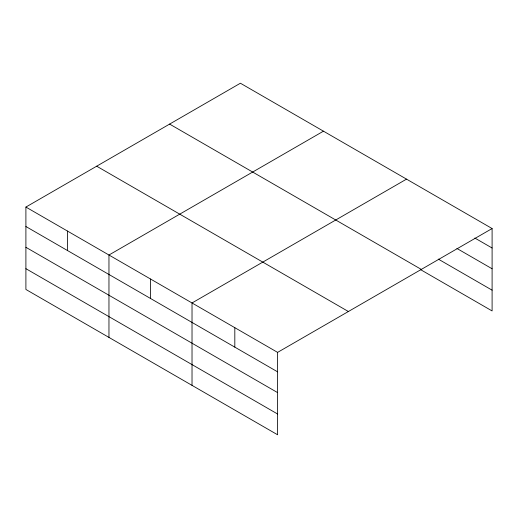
<?xml version="1.0" encoding="UTF-8"?>
<svg xmlns="http://www.w3.org/2000/svg" width="518" height="518" viewBox="0 0 518 518"><rect width="100%" height="100%" fill="white"/><g stroke="black" fill="none" stroke-linecap="round" stroke-linejoin="round"><path stroke-width="0.78" d="M277.603 392.612L277.603 352.382L25.9 207.064L25.9 289.458L277.603 434.777L277.603 392.612L25.9 247.293M420.325 269.496L492.1 310.936L492.1 228.542L240.397 83.223L25.9 207.064M323.459 131.177L108.961 255.018L108.961 337.412M406.52 179.137L192.023 302.972L192.023 385.366M277.603 352.382L492.1 228.542M474.844 238.04L492.1 248.005M456.902 248.452L492.1 268.771M438.267 259.091L492.1 290.171M169.613 124.093L421.315 269.412M96.685 166.2L348.387 311.519M25.9 226.521L277.603 371.84M25.9 268.687L277.603 414.005M234.816 327.68L234.816 347.138M150.492 278.995L150.492 298.459M67.431 231.041L67.431 250.498"/></g></svg>
